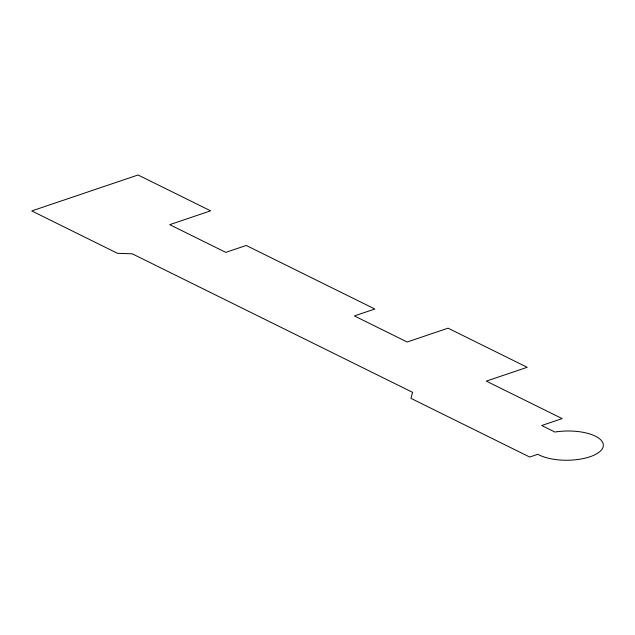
<?xml version="1.0" encoding="UTF-8"?>
<svg xmlns="http://www.w3.org/2000/svg" width="635" height="635" viewBox="0 0 635 635"><rect width="100%" height="100%" fill="white"/><g stroke="black" fill="none" stroke-linecap="round" stroke-linejoin="round"><path stroke-width="0.95" d="M412.567 392.335L410.98 398.367L529.701 457.033L537.877 454.271A35.941 14.621 -0.7 0 0 585.351 458.105A35.941 14.621 -0.7 0 0 599.924 439.071A35.941 14.621 -0.7 0 0 554.895 432.038L541.703 425.521L562.15 418.608L486.299 381.119L527.193 367.292L448.048 328.176L407.154 342.011L354.394 315.928L374.84 309.015L246.229 245.459L225.782 252.373L169.728 224.663L210.614 210.836L138.065 174.982L31.75 210.939L117.491 253.317L132.263 253.809L412.567 392.335"/></g></svg>
